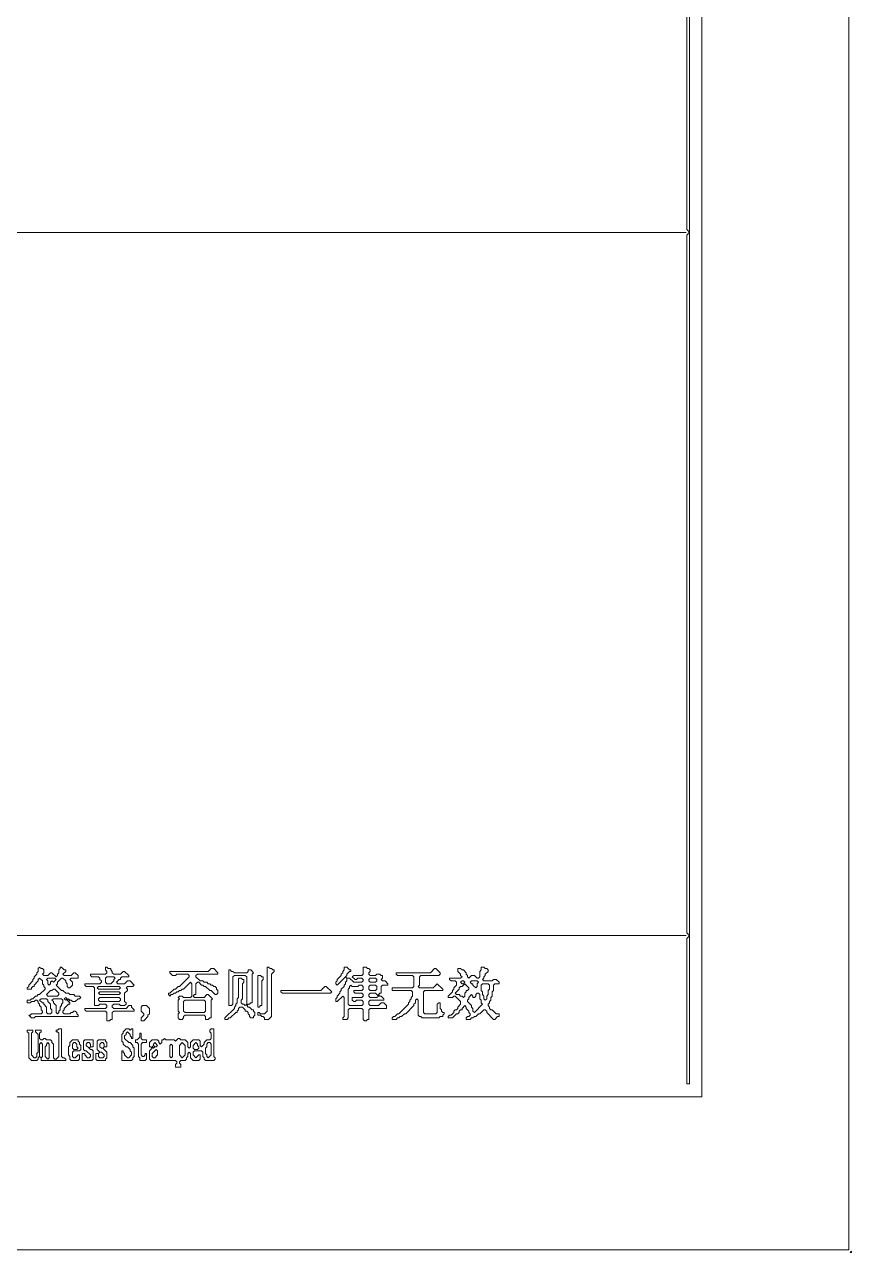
# Model space of a CAD drawing. Header units: millimetres. Extents: x 24 to 865, y 18 to 612.
# Drawn here: x 812.6 to 865.4, y 18 to 96.4 of the extents above; entities that cross this region are included whole.
import ezdxf

# ---------------------------------------------------------------- set-up
doc = ezdxf.new("R2010")
doc.units = ezdxf.units.MM
for name, color, linetype, lineweight in [('TRACE_CURVE', 6, 'Continuous', 0), ('TRACE_STRAIGHT', 5, 'Continuous', 0), ('TRACE_TEXT_SYMBOL', 6, 'Continuous', 0)]:
    doc.layers.add(name, color=color, linetype=linetype, lineweight=lineweight)

msp = doc.modelspace()

# ---------------------------------------------------------------- linework, layer by layer
at = {"layer": 'TRACE_CURVE', "color": 6}
msp.add_lwpolyline([(854.939, 127.602), (854.939, 83.287), (855.115, 83.112), (854.939, 82.937), (854.939, 38.359), (855.115, 38.184), (854.939, 38.009), (854.939, 28.726), (855.115, 28.726), (855.115, 127.602)], close=True, dxfattribs=at)
at = {"layer": 'TRACE_STRAIGHT', "color": 5}
for p, q in [((865.28, 611.852), (865.28, 18.127)), ((855.903, 601.456), (855.903, 27.883)), ((775.982, 83.099), (854.887, 83.099)), ((775.982, 38.197), (854.887, 38.197)), ((33.756, 27.883), (855.903, 27.883)), ((24.473, 18.127), (865.28, 18.127))]:
    msp.add_line(p, q, dxfattribs=at)
at = {"layer": 'TRACE_TEXT_SYMBOL', "color": 6}
for points in [[(813.602, 36.17), (813.515, 36.082), (813.515, 35.907), (813.427, 35.82), (813.427, 35.732), (813.252, 35.557), (813.252, 35.469), (813.165, 35.382), (813.165, 35.294), (812.902, 35.031), (812.902, 34.944), (812.814, 34.856), (812.814, 34.769), (813.077, 34.769), (813.077, 34.856), (813.165, 34.944), (813.252, 34.944), (813.252, 35.031), (813.515, 35.294), (813.515, 35.382), (813.602, 35.469), (813.778, 35.294), (813.778, 35.119), (813.865, 35.031), (813.865, 34.944), (813.953, 34.856), (813.953, 34.769), (813.602, 34.418), (813.515, 34.418), (813.427, 34.331), (813.34, 34.331), (813.165, 34.156), (813.077, 34.156), (812.989, 34.068), (812.814, 34.068), (812.814, 33.893), (812.989, 33.893), (813.077, 33.98), (813.252, 33.98), (813.34, 34.068), (813.427, 34.068), (813.515, 33.98), (813.515, 33.893), (813.602, 33.805), (813.602, 33.718), (813.69, 33.63), (813.69, 33.455), (813.778, 33.367), (813.778, 33.28), (813.69, 33.192), (813.077, 33.192), (812.989, 33.105), (812.902, 33.105), (813.077, 32.929), (813.252, 32.929), (813.34, 33.017), (816.055, 33.017), (816.055, 33.105), (815.967, 33.192), (815.967, 33.28), (815.88, 33.367), (815.792, 33.367), (815.704, 33.28), (815.617, 33.28)], [(813.778, 35.732), (813.865, 35.82), (813.865, 35.995), (813.778, 36.082), (813.69, 36.082), (813.602, 36.17)], [(815.617, 33.28), (815.529, 33.192), (815.179, 33.192), (815.091, 33.28), (815.091, 33.367), (815.179, 33.455), (815.179, 33.542), (815.442, 33.805), (815.529, 33.805), (815.529, 33.893), (815.442, 33.98), (815.529, 34.068), (815.617, 34.068), (815.704, 33.98), (815.88, 33.98), (816.055, 34.156), (816.142, 34.156), (816.23, 34.243), (816.142, 34.331), (815.88, 34.331), (815.792, 34.418), (815.529, 34.418), (815.442, 34.506), (815.266, 34.506), (815.091, 34.681), (815.004, 34.681), (814.653, 35.031), (814.741, 35.119), (814.741, 35.206), (815.004, 35.469), (815.091, 35.469), (815.266, 35.294), (815.266, 35.206), (815.354, 35.119), (815.354, 34.944), (815.442, 34.856), (815.529, 34.856), (815.704, 35.031), (815.704, 35.206), (815.529, 35.382), (815.617, 35.469), (816.055, 35.469), (816.055, 35.644), (815.88, 35.82), (815.792, 35.82), (815.617, 35.644), (815.179, 35.644), (815.091, 35.732), (815.266, 35.907), (815.266, 35.995), (815.179, 35.995), (815.004, 36.17), (814.916, 36.17), (814.916, 36.082), (814.829, 35.995), (814.829, 35.82), (814.741, 35.732), (814.741, 35.644), (814.653, 35.557), (814.391, 35.82), (814.303, 35.82), (814.128, 35.644), (813.865, 35.644), (813.778, 35.732)], [(817.806, 36.17), (817.806, 35.995), (817.894, 35.907), (817.894, 35.82), (817.806, 35.732), (816.843, 35.732), (816.843, 35.644), (816.93, 35.557), (817.368, 35.557), (817.456, 35.469), (817.456, 35.382), (817.543, 35.294), (817.543, 35.206), (817.456, 35.119), (816.493, 35.119), (816.493, 35.031), (816.58, 34.944), (817.018, 34.944), (817.106, 34.856), (817.106, 33.718), (817.368, 33.718), (817.456, 33.805), (817.806, 33.805), (817.894, 33.718), (817.894, 33.63), (817.806, 33.542), (816.493, 33.542), (816.493, 33.455), (816.58, 33.367), (817.806, 33.367), (817.894, 33.28), (817.894, 32.754), (818.069, 32.754), (818.157, 32.842), (818.244, 32.842), (818.244, 33.28), (818.332, 33.367), (819.645, 33.367), (819.645, 33.455), (819.47, 33.63), (819.47, 33.718), (819.295, 33.718), (819.12, 33.542), (818.332, 33.542), (818.244, 33.63), (818.244, 33.718), (818.332, 33.805), (818.682, 33.805), (818.77, 33.718), (819.032, 33.718), (819.12, 33.805), (819.12, 33.893), (819.032, 33.98), (819.032, 34.506), (819.207, 34.681), (819.207, 34.769), (819.12, 34.856), (819.207, 34.944), (819.558, 34.944), (819.645, 35.031), (819.383, 35.294), (819.207, 35.294), (819.032, 35.119), (818.594, 35.119)], [(818.594, 35.119), (818.507, 35.206), (818.682, 35.382), (818.77, 35.382), (818.77, 35.469), (818.857, 35.557), (819.295, 35.557), (819.295, 35.644), (819.032, 35.907), (818.945, 35.907), (818.77, 35.732), (818.332, 35.732), (818.244, 35.82), (818.244, 35.907), (818.157, 35.995), (818.157, 36.082), (817.981, 36.082), (817.894, 36.17), (817.806, 36.17)], [(824.55, 36.082), (824.375, 35.907), (821.922, 35.907), (821.922, 35.82), (822.098, 35.644), (822.273, 35.644), (822.36, 35.732), (823.061, 35.732), (823.149, 35.644), (823.149, 35.557), (822.535, 34.944), (822.448, 34.944), (822.273, 34.769), (822.185, 34.769), (821.922, 34.506), (821.835, 34.506), (821.835, 34.418), (821.922, 34.331), (822.01, 34.418), (822.098, 34.418), (822.185, 34.506), (822.273, 34.506), (822.36, 34.593), (822.448, 34.593), (822.535, 34.681), (822.623, 34.681), (822.711, 34.769), (822.798, 34.769), (823.236, 35.206), (823.324, 35.119), (823.324, 34.331), (823.236, 34.243), (822.798, 34.243), (822.711, 34.331), (822.535, 34.331), (822.448, 34.243), (822.535, 34.156), (822.448, 34.068), (822.448, 33.367), (822.535, 33.28), (822.448, 33.192), (822.448, 32.929), (822.535, 32.842), (822.711, 32.842), (822.798, 32.929), (822.798, 33.017), (822.886, 33.105), (824.112, 33.105), (824.199, 33.017), (824.199, 32.842), (824.375, 32.842), (824.462, 32.929), (824.55, 32.929), (824.55, 34.068), (824.637, 34.156), (824.375, 34.418), (824.287, 34.418), (824.112, 34.243), (823.499, 34.243), (823.411, 34.331), (823.499, 34.418), (823.586, 34.418), (823.586, 35.119), (823.674, 35.206)], [(823.674, 35.206), (823.762, 35.206), (823.937, 35.031), (824.024, 35.031), (824.112, 34.944), (824.199, 34.944), (824.462, 34.681), (824.55, 34.681), (824.812, 34.418), (824.9, 34.418), (824.988, 34.506), (824.988, 34.681), (824.9, 34.769), (824.9, 34.856), (824.812, 34.944), (824.725, 34.944), (824.637, 35.031), (824.55, 35.031), (824.462, 35.119), (824.375, 35.119), (824.287, 35.206), (824.112, 35.206), (824.024, 35.294), (823.849, 35.294), (823.586, 35.557), (823.586, 35.644), (823.674, 35.732), (824.988, 35.732), (824.988, 35.82), (824.725, 36.082), (824.55, 36.082)], [(833.045, 36.17), (833.045, 35.995), (832.957, 35.907), (832.957, 35.82), (832.87, 35.732), (832.87, 35.644), (832.607, 35.382), (832.607, 35.294), (832.519, 35.206), (832.519, 35.119), (832.607, 35.031), (833.132, 35.557), (833.22, 35.469), (833.22, 35.294), (833.132, 35.206), (833.132, 35.119), (833.045, 35.031), (833.045, 34.944), (832.87, 34.769), (832.87, 34.681), (832.782, 34.593), (832.782, 34.506), (832.607, 34.331), (832.607, 34.243), (832.519, 34.156), (832.519, 33.98), (832.607, 33.98), (832.957, 34.331), (833.045, 34.243), (833.045, 33.017), (832.957, 32.929), (832.957, 32.842), (833.22, 32.842), (833.308, 32.929), (833.308, 33.455), (833.395, 33.542), (834.183, 33.542), (834.271, 33.455), (834.271, 32.842), (834.359, 32.754), (834.446, 32.754), (834.534, 32.842), (834.621, 32.842), (834.621, 33.455), (834.709, 33.542), (835.76, 33.542), (835.76, 33.718), (835.585, 33.893), (835.409, 33.893), (835.234, 33.718), (834.709, 33.718), (834.621, 33.805), (834.621, 33.98), (834.709, 34.068), (835.585, 34.068), (835.585, 34.156), (835.409, 34.331), (835.322, 34.331), (835.234, 34.418), (835.322, 34.506), (835.409, 34.506), (835.409, 34.944), (835.497, 35.031), (835.847, 35.031)], [(835.847, 35.031), (835.847, 35.119), (835.672, 35.294), (835.497, 35.294), (835.409, 35.382), (835.497, 35.469), (835.497, 35.644), (835.409, 35.644), (835.322, 35.732), (835.147, 35.732), (835.059, 35.644), (834.709, 35.644), (834.621, 35.732), (834.621, 35.82), (834.709, 35.907), (834.709, 35.995), (834.621, 36.082), (834.534, 36.082), (834.446, 36.17), (834.271, 36.17), (834.271, 35.732), (834.183, 35.644), (833.658, 35.644), (833.57, 35.557), (833.745, 35.382), (833.833, 35.382), (833.921, 35.469), (834.183, 35.469), (834.271, 35.382), (834.271, 35.294), (834.183, 35.206), (833.658, 35.206), (833.395, 35.469), (833.22, 35.469), (833.132, 35.557), (833.22, 35.644), (833.22, 35.732), (833.395, 35.907), (833.483, 35.907), (833.483, 35.995), (833.395, 35.995), (833.22, 36.17), (833.045, 36.17)], [(838.825, 36.082), (838.562, 35.82), (836.373, 35.82), (836.373, 35.732), (836.46, 35.644), (837.424, 35.644), (837.511, 35.557), (837.511, 34.944), (837.424, 34.856), (836.11, 34.856), (836.11, 34.681), (837.336, 34.681), (837.424, 34.593), (837.424, 34.331), (837.336, 34.243), (837.336, 34.156), (837.249, 34.068), (837.249, 33.98), (837.161, 33.893), (837.161, 33.805), (836.548, 33.192), (836.46, 33.192), (836.285, 33.017), (836.198, 33.017), (836.11, 32.929), (836.11, 32.842), (836.373, 32.842), (836.46, 32.929), (836.548, 32.929), (836.636, 33.017), (836.723, 33.017), (836.898, 33.192), (836.986, 33.192), (837.511, 33.718), (837.511, 33.805), (837.599, 33.893), (837.599, 34.068), (837.687, 34.156), (837.774, 34.068), (837.774, 33.105), (837.862, 33.017), (837.949, 33.017), (838.037, 32.929), (839.088, 32.929), (839.175, 33.017), (839.35, 33.017), (839.35, 33.105), (839.438, 33.192), (839.438, 33.28), (839.35, 33.28), (839.263, 33.367), (839.263, 33.455), (839.175, 33.542), (839.175, 33.893), (839.088, 33.893), (839, 33.805), (839, 33.28), (838.913, 33.192), (838.212, 33.192), (838.124, 33.28), (838.124, 34.593), (838.212, 34.681), (839.35, 34.681), (839.35, 34.769)], [(839.35, 34.769), (839, 35.119), (838.737, 34.856), (837.862, 34.856), (837.774, 34.944), (837.862, 35.031), (837.862, 35.557), (837.949, 35.644), (839.088, 35.644), (839.175, 35.732), (839.175, 35.82), (838.913, 36.082), (838.825, 36.082)], [(841.803, 36.17), (841.803, 35.995), (841.715, 35.907), (841.715, 35.557), (841.628, 35.469), (841.54, 35.469), (841.365, 35.644), (841.19, 35.644), (841.014, 35.469), (840.927, 35.557), (840.927, 35.644), (840.839, 35.732), (840.839, 35.82), (840.664, 35.995), (840.577, 35.995), (840.489, 36.082), (840.314, 36.082), (840.314, 35.907), (840.489, 35.732), (840.489, 35.644), (840.577, 35.557), (840.489, 35.469), (839.788, 35.469), (839.788, 35.382), (839.876, 35.294), (840.139, 35.294), (840.226, 35.206), (840.226, 35.031), (840.051, 34.856), (840.051, 34.769), (839.964, 34.681), (839.964, 34.593), (839.701, 34.331), (839.701, 34.243), (839.964, 34.243), (840.051, 34.331), (840.139, 34.331), (840.489, 33.98), (840.489, 33.805), (840.314, 33.63), (840.314, 33.542), (840.226, 33.455), (840.139, 33.455), (840.051, 33.367), (840.051, 33.28), (839.876, 33.105), (839.788, 33.105), (839.701, 33.017), (839.701, 32.929), (839.964, 32.929), (840.226, 33.192), (840.314, 33.192), (840.401, 33.28), (840.401, 33.367), (840.489, 33.455), (840.577, 33.455), (840.577, 33.542), (840.752, 33.718), (840.839, 33.63), (840.839, 33.542), (841.014, 33.367), (841.014, 33.28), (841.102, 33.192), (841.102, 33.105)], [(841.102, 33.105), (841.014, 33.017), (840.927, 33.017), (840.839, 32.929), (840.839, 32.842), (841.102, 32.842), (841.19, 32.929), (841.277, 32.929), (841.365, 33.017), (841.452, 33.017), (841.628, 33.192), (841.715, 33.192), (841.978, 33.455), (842.065, 33.455), (842.153, 33.367), (842.153, 33.28), (842.591, 32.842), (842.678, 32.842), (842.854, 33.017), (842.941, 33.017), (842.941, 33.192), (842.766, 33.192), (842.503, 33.455), (842.416, 33.455), (842.328, 33.542), (842.328, 33.63), (842.241, 33.718), (842.241, 33.805), (842.328, 33.893), (842.328, 33.98), (842.416, 34.068), (842.416, 34.243), (842.503, 34.331), (842.503, 34.593), (842.591, 34.681), (842.591, 35.031), (842.678, 35.119), (842.941, 35.119), (842.941, 35.206), (842.766, 35.382), (842.591, 35.382), (842.503, 35.294), (841.978, 35.294), (841.89, 35.382), (841.978, 35.469), (841.978, 35.557), (842.065, 35.644), (842.065, 35.732), (842.241, 35.907), (842.241, 35.995), (842.153, 36.082), (842.065, 36.082), (841.978, 36.17), (841.803, 36.17)], [(825.688, 35.995), (825.688, 33.718), (825.863, 33.718), (825.951, 33.805), (825.951, 35.557), (826.039, 35.644), (826.739, 35.644), (826.827, 35.557), (826.827, 33.805), (826.739, 33.718), (826.652, 33.805), (826.564, 33.805), (826.476, 33.893), (826.476, 34.068), (826.564, 34.156), (826.564, 35.119), (826.652, 35.206), (826.652, 35.382), (826.564, 35.382), (826.476, 35.469), (826.301, 35.469), (826.301, 34.243), (826.214, 34.156), (826.214, 33.893), (826.126, 33.805), (826.126, 33.718), (826.039, 33.63), (826.039, 33.542), (825.426, 32.929), (825.426, 32.842), (825.601, 32.842), (825.688, 32.929), (825.776, 32.929), (826.126, 33.28), (826.214, 33.28), (826.214, 33.367), (826.301, 33.455), (826.301, 33.542), (826.389, 33.63), (826.564, 33.63), (826.739, 33.455), (826.739, 33.367), (826.827, 33.367), (826.914, 33.28), (826.914, 33.192), (827.002, 33.105), (827.002, 33.017), (827.09, 32.929), (827.265, 32.929), (827.265, 33.017), (827.352, 33.105), (827.352, 33.28), (827.265, 33.367), (827.265, 33.455), (827.177, 33.455), (827.002, 33.63), (826.914, 33.63), (826.827, 33.718), (826.914, 33.805), (827.002, 33.805), (827.09, 33.893), (827.177, 33.893), (827.177, 35.732), (827.265, 35.82)], [(827.265, 35.82), (827.09, 35.995), (826.914, 35.995), (826.914, 35.907), (826.827, 35.82), (826.039, 35.82), (825.951, 35.907), (825.863, 35.907), (825.776, 35.995), (825.688, 35.995)], [(824.55, 32.229), (824.462, 32.141), (824.462, 32.054), (824.55, 31.966), (824.55, 31.616), (824.462, 31.528), (824.287, 31.528), (824.112, 31.353), (824.112, 31.265), (823.937, 31.09), (823.849, 31.178), (823.849, 31.441), (823.762, 31.528), (823.411, 31.528), (823.236, 31.353), (823.236, 31.09), (823.149, 31.003), (823.061, 31.09), (823.061, 31.353), (822.886, 31.528), (822.623, 31.528), (822.535, 31.616), (822.448, 31.616), (822.273, 31.441), (822.185, 31.528), (821.66, 31.528), (821.572, 31.616), (821.485, 31.528), (821.397, 31.528), (821.397, 31.353), (821.309, 31.265), (821.222, 31.353), (821.222, 31.441), (821.134, 31.528), (820.784, 31.528), (820.609, 31.353), (820.609, 31.09), (820.696, 31.09), (820.784, 31.003), (820.609, 30.828), (820.609, 30.302), (820.696, 30.215), (822.273, 30.215), (822.36, 30.127), (822.36, 30.039), (822.273, 29.952), (822.273, 29.777), (822.623, 29.777), (822.623, 29.952), (822.535, 30.039), (822.535, 30.127), (822.623, 30.215), (822.886, 30.215), (822.973, 30.302), (822.973, 30.39), (823.061, 30.477), (823.061, 30.652), (823.149, 30.74), (823.236, 30.652), (823.236, 30.39), (823.411, 30.215), (823.762, 30.215), (823.849, 30.302), (823.849, 30.565)], [(823.849, 30.565), (823.762, 30.565), (823.586, 30.39), (823.411, 30.565), (823.411, 30.74), (823.499, 30.828), (823.937, 30.828), (824.024, 30.74), (824.024, 30.477), (824.112, 30.39), (824.112, 30.302), (824.199, 30.215), (824.725, 30.215), (824.812, 30.302), (824.812, 30.39), (824.725, 30.477), (824.725, 32.229), (824.55, 32.229)]]:
    msp.add_lwpolyline(points, dxfattribs=at)
for points in [[(828.14, 36.17), (828.14, 33.367), (827.965, 33.192), (827.703, 33.192), (827.615, 33.28), (827.527, 33.28), (827.527, 33.105), (827.703, 33.105), (827.79, 33.017), (827.878, 33.017), (827.965, 32.929), (827.965, 32.842), (828.228, 32.842), (828.403, 33.017), (828.403, 35.732), (828.578, 35.907), (828.578, 35.995), (828.491, 35.995), (828.403, 36.082), (828.316, 36.082), (828.228, 36.17)], [(814.04, 35.382), (814.128, 35.469), (814.566, 35.469), (814.653, 35.382), (814.478, 35.206), (814.391, 35.294), (814.303, 35.206), (814.303, 35.119), (814.216, 35.031), (814.128, 35.119), (814.128, 35.294)], [(817.806, 35.469), (817.894, 35.557), (818.332, 35.557), (818.419, 35.469), (818.332, 35.382), (818.332, 35.294), (818.157, 35.119), (817.894, 35.119), (817.806, 35.206)], [(827.527, 35.644), (827.527, 33.63), (827.615, 33.63), (827.703, 33.718), (827.79, 33.718), (827.79, 35.294), (827.878, 35.382), (827.878, 35.557), (827.79, 35.557), (827.703, 35.644)], [(834.621, 35.382), (834.709, 35.469), (835.059, 35.469), (835.147, 35.382), (835.147, 35.294), (835.059, 35.206), (834.709, 35.206), (834.621, 35.294)], [(840.489, 35.206), (840.577, 35.294), (840.664, 35.294), (840.752, 35.206), (840.664, 35.119), (840.577, 35.119)], [(841.102, 35.206), (841.19, 35.294), (841.54, 35.294), (841.628, 35.206), (841.54, 35.119), (841.54, 34.944), (841.452, 34.856), (841.277, 35.031), (841.277, 35.119), (841.19, 35.119)], [(814.391, 34.681), (814.478, 34.769), (814.566, 34.769), (814.829, 34.506), (814.829, 34.418), (814.741, 34.331), (814.128, 34.331), (814.04, 34.418), (814.303, 34.681)], [(817.281, 34.856), (817.368, 34.944), (818.682, 34.944), (818.77, 34.856), (818.682, 34.769), (817.368, 34.769)], [(817.368, 34.506), (817.456, 34.593), (818.682, 34.593), (818.77, 34.506), (818.682, 34.418), (817.456, 34.418)], [(831.819, 34.944), (831.556, 34.681), (829.016, 34.681), (829.016, 34.593), (829.104, 34.506), (832.169, 34.506), (832.257, 34.593), (831.906, 34.944)], [(833.395, 34.944), (833.483, 35.031), (833.57, 34.944), (833.921, 34.944), (834.008, 35.031), (834.183, 35.031), (834.271, 34.944), (834.271, 34.769), (834.183, 34.681), (833.658, 34.681), (833.658, 34.593), (833.745, 34.506), (834.183, 34.506), (834.271, 34.418), (834.271, 34.331), (834.183, 34.243), (833.57, 34.243), (833.57, 34.068), (833.658, 33.98), (833.745, 33.98), (833.833, 34.068), (834.183, 34.068), (834.271, 33.98), (834.271, 33.805), (834.183, 33.718), (833.395, 33.718), (833.308, 33.805), (833.308, 34.769), (833.395, 34.856)], [(834.621, 34.944), (834.709, 35.031), (835.059, 35.031), (835.147, 34.944), (835.147, 34.769), (835.059, 34.681), (834.709, 34.681), (834.621, 34.769)], [(840.752, 35.119), (841.014, 34.856), (841.014, 34.769), (840.927, 34.681), (840.839, 34.681), (840.839, 34.593), (840.752, 34.506), (840.752, 34.331), (840.664, 34.243), (840.577, 34.331), (840.489, 34.331), (840.401, 34.418), (840.226, 34.418), (840.139, 34.506), (840.401, 34.769), (840.401, 34.856), (840.489, 34.944), (840.577, 34.944)], [(841.803, 35.031), (841.89, 35.119), (842.241, 35.119), (842.328, 35.031), (842.328, 34.769), (842.241, 34.681), (842.241, 34.418), (842.153, 34.331), (842.153, 34.156), (842.065, 34.068), (841.978, 34.156), (841.978, 34.331), (841.89, 34.418), (841.89, 34.593), (841.803, 34.681)], [(813.602, 34.068), (813.69, 34.156), (814.04, 34.156), (814.128, 34.068), (814.128, 33.98), (814.303, 33.805), (814.303, 33.542), (814.391, 33.455), (814.391, 33.28), (814.303, 33.192), (814.128, 33.192), (814.04, 33.28), (814.04, 33.63), (813.865, 33.805), (813.865, 33.893), (813.778, 33.893)], [(814.391, 34.068), (814.478, 34.156), (815.004, 34.156), (815.091, 34.068), (815.091, 33.893), (815.004, 33.805), (815.004, 33.718), (814.916, 33.63), (814.916, 33.455), (814.829, 33.367), (814.829, 33.28), (814.741, 33.192), (814.653, 33.28), (814.653, 33.718), (814.478, 33.893), (814.478, 33.98)], [(815.179, 34.156), (815.266, 34.243), (815.354, 34.156), (815.266, 34.068)], [(815.354, 34.068), (815.442, 34.156), (815.529, 34.068), (815.442, 33.98)], [(817.368, 34.156), (817.456, 34.243), (818.682, 34.243), (818.77, 34.156), (818.77, 34.068), (818.682, 33.98), (817.456, 33.98), (817.368, 34.068)], [(822.798, 33.98), (822.886, 34.068), (824.112, 34.068), (824.199, 33.98), (824.199, 33.367), (824.112, 33.28), (822.886, 33.28), (822.798, 33.367)], [(834.621, 34.418), (834.709, 34.506), (835.059, 34.506), (835.234, 34.331), (835.147, 34.243), (834.709, 34.243), (834.621, 34.331)], [(841.452, 34.418), (841.54, 34.506), (841.628, 34.506), (841.715, 34.418), (841.715, 34.156), (841.803, 34.068), (841.803, 33.893), (841.89, 33.805), (841.365, 33.28), (841.277, 33.367), (841.277, 33.542), (841.19, 33.63), (841.19, 33.718), (840.927, 33.98), (840.927, 34.068), (841.014, 34.156), (841.014, 34.243), (841.19, 34.418), (841.277, 34.331), (841.277, 34.243), (841.365, 34.243), (841.452, 34.331)], [(820.171, 33.718), (820.083, 33.63), (820.083, 33.367), (820.258, 33.192), (820.258, 33.105), (820.083, 32.929), (820.083, 32.754), (820.258, 32.754), (820.521, 33.017), (820.521, 33.105), (820.609, 33.192), (820.609, 33.542), (820.434, 33.718)], [(814.829, 32.229), (814.741, 32.141), (814.653, 32.141), (814.653, 32.054), (814.741, 32.054), (814.829, 31.966), (814.829, 30.477), (814.653, 30.302), (814.566, 30.302), (814.478, 30.39), (814.478, 31.265), (814.391, 31.353), (814.391, 31.441), (814.303, 31.528), (814.04, 31.528), (813.953, 31.616), (813.865, 31.616), (813.778, 31.528), (813.69, 31.528), (813.602, 31.616), (813.602, 31.966), (813.69, 32.054), (813.69, 32.141), (813.34, 32.141), (813.34, 32.054), (813.515, 31.879), (813.515, 30.74), (813.427, 30.652), (813.427, 30.477), (813.34, 30.39), (813.252, 30.39), (813.077, 30.565), (813.077, 31.966), (813.165, 32.054), (813.165, 32.141), (812.814, 32.141), (812.814, 32.054), (812.902, 31.966), (812.902, 30.39), (813.077, 30.215), (813.427, 30.215), (813.515, 30.302), (813.515, 30.39), (813.602, 30.477), (813.69, 30.39), (813.69, 30.215), (815.266, 30.215), (815.266, 30.302), (815.179, 30.39), (815.091, 30.39), (815.004, 30.477), (815.004, 32.229)], [(819.12, 32.229), (818.945, 32.054), (818.945, 31.966), (818.857, 31.879), (818.857, 31.441), (818.945, 31.353), (818.945, 31.265), (819.12, 31.09), (819.207, 31.09), (819.383, 30.915), (819.383, 30.828), (819.47, 30.74), (819.47, 30.565), (819.295, 30.39), (819.207, 30.39), (819.032, 30.565), (819.032, 30.652), (818.945, 30.74), (818.945, 30.828), (818.857, 30.828), (818.857, 30.215), (819.47, 30.215), (819.558, 30.302), (819.558, 30.39), (819.645, 30.477), (819.645, 31.003), (819.558, 31.09), (819.558, 31.178), (819.383, 31.353), (819.295, 31.353), (819.032, 31.616), (819.032, 31.791), (819.12, 31.879), (819.12, 31.966), (819.207, 32.054), (819.383, 31.879), (819.383, 31.791), (819.47, 31.703), (819.47, 31.616), (819.558, 31.616), (819.558, 32.229), (819.47, 32.229), (819.383, 32.141), (819.295, 32.229)], [(815.704, 31.528), (815.529, 31.353), (815.529, 31.178), (815.442, 31.09), (815.442, 30.565), (815.529, 30.477), (815.529, 30.302), (815.617, 30.215), (816.055, 30.215), (816.142, 30.302), (816.142, 30.565), (816.055, 30.565), (815.88, 30.39), (815.792, 30.39), (815.704, 30.477), (815.704, 30.74), (815.792, 30.828), (816.142, 30.828), (816.23, 30.915), (816.23, 31.178), (816.142, 31.265), (816.142, 31.353), (816.055, 31.441), (816.055, 31.528)], [(816.493, 31.528), (816.405, 31.441), (816.405, 30.915), (816.493, 30.828), (816.58, 30.828), (816.843, 30.565), (816.843, 30.477), (816.755, 30.39), (816.668, 30.39), (816.493, 30.565), (816.493, 30.652), (816.317, 30.652), (816.317, 30.215), (816.93, 30.215), (817.018, 30.302), (817.018, 30.828), (816.93, 30.915), (816.843, 30.915), (816.755, 31.003), (816.843, 31.09), (817.018, 31.09), (817.018, 31.528)], [(817.368, 31.528), (817.281, 31.441), (817.281, 30.915), (817.456, 30.74), (817.368, 30.652), (817.193, 30.652), (817.193, 30.302), (817.281, 30.215), (817.806, 30.215), (817.806, 30.302), (817.894, 30.39), (817.894, 30.74), (817.631, 31.003), (817.719, 31.09), (817.894, 31.09), (817.894, 31.353), (817.806, 31.441), (817.806, 31.528)], [(819.996, 31.966), (819.996, 31.703), (819.821, 31.528), (819.733, 31.528), (819.733, 31.353), (819.821, 31.353), (819.908, 31.265), (819.908, 30.477), (819.996, 30.39), (819.996, 30.215), (820.346, 30.215), (820.434, 30.302), (820.434, 30.652), (820.346, 30.652), (820.346, 30.565), (820.258, 30.477), (820.171, 30.477), (820.083, 30.565), (820.083, 31.265), (820.171, 31.353), (820.434, 31.353), (820.434, 31.528), (820.171, 31.528), (820.083, 31.616), (820.083, 31.966)], [(813.602, 31.265), (813.69, 31.353), (813.778, 31.265), (813.778, 30.477), (813.69, 30.39), (813.602, 30.477)], [(814.04, 31.265), (814.128, 31.353), (814.216, 31.265), (814.216, 30.39), (814.128, 30.302), (813.953, 30.477), (813.953, 31.09), (814.04, 31.178)], [(815.704, 31.265), (815.792, 31.353), (815.88, 31.353), (815.967, 31.265), (815.967, 31.09), (816.055, 31.003), (815.967, 30.915), (815.792, 30.915), (815.704, 31.003)], [(816.58, 31.265), (816.668, 31.353), (816.755, 31.353), (816.843, 31.265), (816.843, 31.09), (816.755, 31.003), (816.58, 31.178)], [(817.368, 30.652), (817.456, 30.74), (817.543, 30.74), (817.719, 30.565), (817.719, 30.477), (817.631, 30.39), (817.456, 30.39), (817.368, 30.477)], [(817.456, 31.265), (817.543, 31.353), (817.631, 31.353), (817.719, 31.265), (817.719, 31.09), (817.631, 31.003), (817.543, 31.003), (817.456, 31.09)], [(820.784, 31.09), (820.871, 31.178), (820.959, 31.09), (820.871, 31.003)], [(821.047, 30.915), (821.134, 30.828), (821.134, 30.565), (820.959, 30.39), (820.871, 30.39), (820.784, 30.477), (820.784, 30.652)], [(820.871, 31.265), (820.959, 31.353), (821.134, 31.178), (821.047, 31.09), (820.959, 31.09), (820.871, 31.178)], [(821.922, 31.178), (822.01, 31.265), (822.098, 31.178), (822.098, 30.477), (822.01, 30.39), (821.922, 30.477)], [(822.711, 31.353), (822.886, 31.178), (822.886, 30.565), (822.711, 30.39), (822.535, 30.565), (822.535, 31.178)], [(823.586, 31.353), (823.674, 31.265), (823.674, 31.178), (823.762, 31.09), (823.762, 31.003), (823.674, 30.915), (823.499, 30.915), (823.411, 31.003), (823.411, 31.178)], [(824.287, 31.265), (824.375, 31.353), (824.462, 31.353), (824.55, 31.265), (824.55, 30.565), (824.375, 30.39), (824.287, 30.477), (824.287, 30.565), (824.199, 30.652), (824.199, 31.003), (824.287, 31.09)], [(865.449, 18.041), (865.361, 17.954), (865.449, 17.954)]]:
    msp.add_lwpolyline(points, close=True, dxfattribs=at)

doc.saveas('drawing.dxf')
